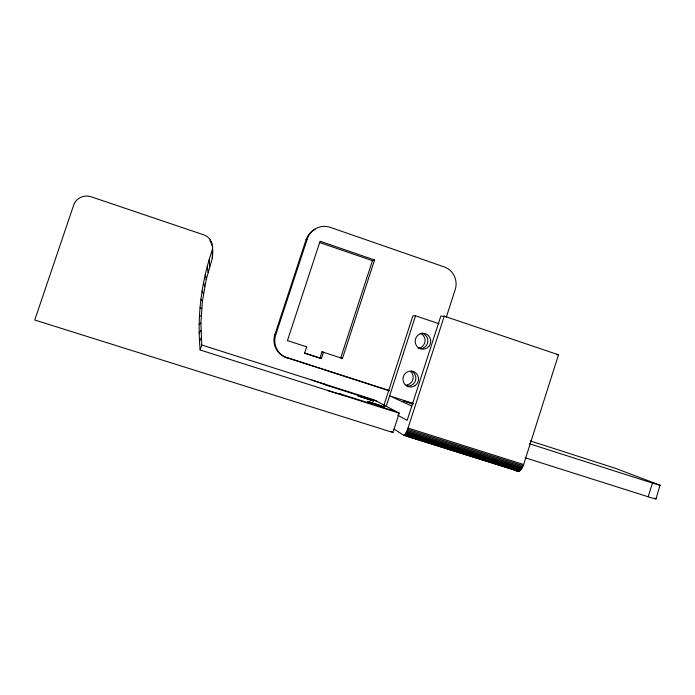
<?xml version="1.0" encoding="UTF-8"?>
<svg xmlns="http://www.w3.org/2000/svg" width="695" height="695" viewBox="0 0 695 695"><rect width="100%" height="100%" fill="white"/><g stroke="black" fill="none" stroke-linecap="round" stroke-linejoin="round"><path stroke-width="1.04" d="M212.288 258.436C213.33 249.992 213.539 237.768 203.374 234.728L91.236 196.807C84.416 194.313 75.955 198.005 73.696 205.034L34.75 320.021L392.962 432.507L399.208 413.16L374.509 400.007L201.741 344.989L200.916 323.053L202.419 301.135L206.224 279.512L212.288 258.436L212.531 246.36M399.208 413.16L200.134 349.967C197.067 316.199 201.281 281.822 212.34 249.783M525.081 457.753L648.174 496.777L652.449 483.095L529.529 443.775M656.019 498.941L659.981 485.197L615.162 468.213L530.137 440.865M397.757 415.219L407.166 420.371L440.812 316.129L444.279 316.173L558.493 354.806L524.021 463.296C522.683 467.414 519.495 475.059 514.204 469.264M393.935 429.076L403.795 435.331L405.333 434.01L407.235 430.431L444.279 316.173M446.242 317.406L455.225 289.563A17.931 17.479 85.4 0 0 444.166 266.889L330.386 227.378A18.391 18.131 57.8 0 0 307.346 238.733L306.095 239.714L274.855 334.642A18.157 18.096 -33.9 0 0 286.479 357.491L389.339 390.816M200.134 349.967L201.741 344.989M383.892 405.341L412.873 315.808L415.541 315.834L438.971 323.722M386.159 406.566L415.541 315.834M322.002 351.792L323.462 352.296L321.394 358.62L319.961 358.029L322.002 351.792L342.444 358.455L374.562 259.982L320.082 241.235L287.435 340.611M374.562 259.982L372.451 260.677L340.741 357.873L342.444 358.455M287.478 358.081A18.391 18.331 -35.6 0 1 275.698 334.921L307.346 238.733M305.418 346.414L306.669 346.848L304.592 353.182L321.394 358.62M199.517 341.523L201.211 337.692M199.196 333.053L200.933 330.377M199.178 324.574L200.916 323.053M199.456 316.103L201.159 315.73M556.469 354.563L558.493 354.806M660.25 485.388L652.449 483.095M407.704 429.284L523.144 465.702M407.235 430.431L522.64 466.805M406.749 431.491L522.11 467.831M406.271 432.455L521.554 468.751M405.793 433.298L520.998 469.542M405.333 434.01L520.442 470.211M404.898 434.584L519.886 470.724M404.49 434.992L519.356 471.088M404.116 435.244L518.861 471.288M403.795 435.331L518.401 471.332M408.147 428.077L523.604 464.521M311.933 380.13A13.553 0.452 17.9 0 1 326.077 385.117L376.655 401.232M327.328 390.399A15.186 0.565 17.9 0 0 339.881 393.778L396.385 411.744M413.395 403.456L389.634 395.837L411.77 406.106M286.479 357.491L388.974 390.434M287.443 340.576L306.669 346.848M304.349 352.982L319.961 358.029M412.491 404.012L403.248 400.78L413.499 403.943M274.855 334.642L275.698 334.921M319.674 242.529L372.451 260.677M200.038 307.642L201.663 308.424M339.881 393.778L341.87 394.925M391.189 431.343L392.962 432.507M324.574 384.083L326.077 385.117M200.916 299.206L202.419 301.135M202.089 290.814L203.435 293.889M203.557 282.465L204.704 286.67M205.32 274.178L206.224 279.512M207.371 265.959L208.005 272.414M209.256 259.417L209.629 266.758M210.238 239.914L210.281 241.912M212.444 255.482L212.462 256.968M211.132 241.4L211.15 243.363M211.81 242.998L211.819 245.127M410.58 371.434A7.767 7.602 -73.7 0 1 406.175 385.073M420.822 333.539A7.749 7.584 -82.8 0 1 418.086 348.247M421.639 333.166A7.845 7.68 -82.8 0 1 420.779 348.699M306.095 239.714A18.148 17.896 57.4 0 1 315.104 229.333M411.492 371.078A7.862 7.697 -73.8 0 1 406.705 385.925M655.759 498.706A14.743 0.53 18.6 0 1 648.174 496.777M654.568 498.167A14.743 0.53 18.6 0 1 655.281 498.471M367.89 401.467L384.474 406.949L367.89 401.467M373.458 400.972L357.908 395.846L373.458 400.972M415.123 385.577A7.966 7.793 -73.9 0 0 414.133 371.842A7.966 7.793 -73.9 0 0 402.944 379.722A7.966 7.793 -73.9 0 0 415.123 385.577M428.841 346.405A7.949 7.775 -82.8 0 0 424.419 333.426A7.949 7.775 -82.8 0 0 415.601 343.895A7.949 7.775 -82.8 0 0 428.841 346.405"/></g></svg>
